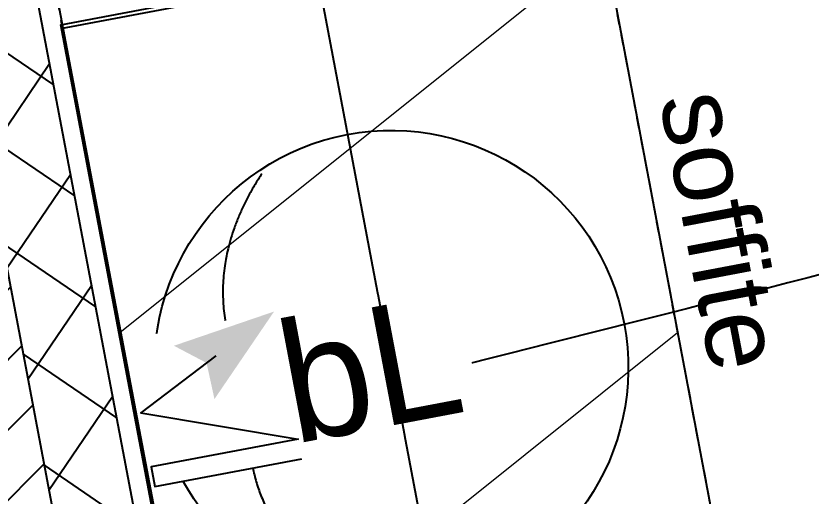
# Model space of a CAD drawing. Header units: centimetres. Extents: x 197412 to 267601, y -375791 to -305433.
# Drawn here: x 231931 to 232728, y -336023 to -335542 of the extents above; entities that cross this region are included whole.
import ezdxf

# ---------------------------------------------------------------- set-up
doc = ezdxf.new("R2010")
doc.units = ezdxf.units.CM
doc.linetypes.add('Style de ligne -1', pattern=[0.41664, 0.20828, -0.20836])
doc.layers.add('3-BAT C-Niveau 0', color=250, linetype='Continuous')
doc.layers.add('prlm-VMC', color=62, linetype='Continuous')
doc.layers.add('prlm-ELEC-CFO', color=1, linetype='Continuous', lineweight=25)
doc.styles.add('Helvetica', font='arial.ttf')
doc.styles.add('prlm-elec-cfo', font='comic.ttf', dxfattribs={"height": 12})

# ---------------------------------------------------------------- blocks, each defined once
blk = doc.blocks.new('xi.BL')
at = {"color": 0, "lineweight": 5}
blk.add_wipeout([(-7.5, -7.5), (7.5, -7.5), (7.5, 7.5), (-7.5, 7.5)], dxfattribs=at).dxf.layer = 'prlm-ELEC-CFO'
at = {"layer": 'prlm-ELEC-CFO', "lineweight": 5}
blk.add_hatch(color=0, dxfattribs=at).paths.add_polyline_path([(-3, 6), (-0.103, 3.699), (0, 0), (7.5, 7.5)])
at = {"layer": 'prlm-ELEC-CFO', "color": 0}
blk.add_lwpolyline([(0.955, 4.227), (-7.5, 0), (7.5, -5.5), (-7.5, -5.5), (-7.5, -7.5), (7.5, -7.5)], dxfattribs=at)
blk = doc.blocks.new('Groupe-159-1')
at = {"linetype": 'Continuous', "flags": 128}
blk.add_lwpolyline([(14968.364, -46433.18), (14953.495, -46354.574), (15007.537, -46344.352), (15022.406, -46422.958)], close=True, dxfattribs=at)
at = {"linetype": 'Continuous'}
for centre, major_axis in [((14986.602, -46388.909), (-23.336, -4.414)), ((14977.121, -46390.815), (-0.465, 2.456)), ((14967.079, -46392.5), (-0.279, 1.474))]:
    blk.add_ellipse(centre, major_axis=major_axis, ratio=1, dxfattribs=at)
blk.add_open_spline([(14973.621, -46369.514), (14968.633, -46377.042), (14971.434, -46392.389), (14974.042, -46405.635), (14981.602, -46411.706)], degree=2, dxfattribs=at)

msp = doc.modelspace()

# ---------------------------------------------------------------- hatches: boundary and pattern name
at = {"linetype": 'Continuous', "lineweight": 18}
h = msp.add_hatch(dxfattribs=at)
h.set_pattern_fill('BA 13', color=256, scale=10, style=0, pattern_type=2)
h.set_pattern_definition([(218.65981, (82441.66, 127994.64), (-199.24783, 287.75041), [])])
h.paths.add_polyline_path([(231805.75, -334642.67), (232344.84, -334540.58), (232671.98, -336268.01), (232132.89, -336370.1)])
at = {"layer": '3-BAT C-Niveau 0'}
h = msp.add_hatch(dxfattribs=at)
h.set_pattern_fill('MURS MACONNERIE-2', color=256, scale=10, style=0, pattern_type=2)
h.set_pattern_definition([(45, (82627.55, 127994.637), (-31.2347524, 39.0434405), [])])
h.paths.add_polyline_path([(231027.68, -331070.1), (230840.7, -330942.67), (232119.67, -337696.16), (232276.87, -337666.39)])
h = msp.add_hatch(dxfattribs=at)
h.set_pattern_fill('02_ISOLANT', color=256, scale=10, angle=-79.2764, style=0, pattern_type=2)
h.set_pattern_definition([(325.7236, (82441.66, 127994.64), (45.054858, 66.106428), []), (55.7236, (82441.66, 127994.64), (66.106428, -45.054858), [])])
h.paths.add_polyline_path([(231121.16, -331133.82), (231027.68, -331070.1), (232276.87, -337666.39), (232355.48, -337651.5)])

# ---------------------------------------------------------------- linework, layer by layer
at = {"linetype": 'Continuous', "lineweight": 25}
msp.add_line((231976.54, -335554.96), (232762.15, -335406.18), dxfattribs=at)
at = {"linetype": 'Style de ligne -1', "ltscale": 50.8, "flags": 128}
msp.add_lwpolyline([(231805.75, -334642.67), (232344.84, -334540.58), (232671.98, -336268.01), (232132.89, -336370.1)], close=True, dxfattribs=at)
at = {"layer": '3-BAT C-Niveau 0'}
for p, q in [((231027.68, -331070.1), (232276.87, -337666.39)), ((231027.68, -331070.1), (232276.87, -337666.39)), ((231121.16, -331133.82), (232355.48, -337651.5)), ((231144.54, -331149.75), (232375.13, -337647.78)), ((231674.81, -333949.82), (232331.36, -337416.67))]:
    msp.add_line(p, q, dxfattribs=at)
at = {"layer": 'prlm-ELEC-CFO'}
msp.add_spline([(234148.27, -334959.68), (234023.07, -335327.14), (233517.45, -335589.07), (232208.46, -335934.69)], degree=3, dxfattribs=at)

# ---------------------------------------------------------------- block references
at = {"xscale": 10, "yscale": 10, "zscale": 10}
msp.add_blockref('Groupe-159-1', (82441.66, 127994.64), dxfattribs=at)

# ---------------------------------------------------------------- texts
at = {"insert": (232676.88, -335749.62), "char_height": 75.654, "attachment_point": 2, "rotation": 280.72359, "line_spacing_factor": 0.834288, "style": 'Helvetica'}
msp.add_mtext('soffite', dxfattribs=at)

# ---------------------------------------------------------------- next in the draw order: texts
at = {"layer": 'prlm-ELEC-CFO', "insert": (232286.52, -335896.37), "char_height": 120, "attachment_point": 5, "rotation": 10.7236, "line_spacing_factor": 0.8, "style": 'prlm-elec-cfo', "bg_fill": 3, "box_fill_scale": 1.1, "bg_fill_color": 256, "bg_fill_transparency": 0}
msp.add_mtext('bL', dxfattribs=at)

# ---------------------------------------------------------------- next in the draw order: block references
at = {"layer": 'prlm-ELEC-CFO', "xscale": 10, "yscale": 10, "zscale": 10, "rotation": 10.72360141139323}
msp.add_blockref('xi.BL', (232130.47, -335925.93), dxfattribs=at)

# ---------------------------------------------------------------- next in the draw order: linework, layer by layer
at = {"layer": 'prlm-VMC'}
msp.add_lwpolyline([(232411.52, -336439.04), (231993.37, -334230.28)], dxfattribs=at)

doc.saveas('drawing.dxf')
